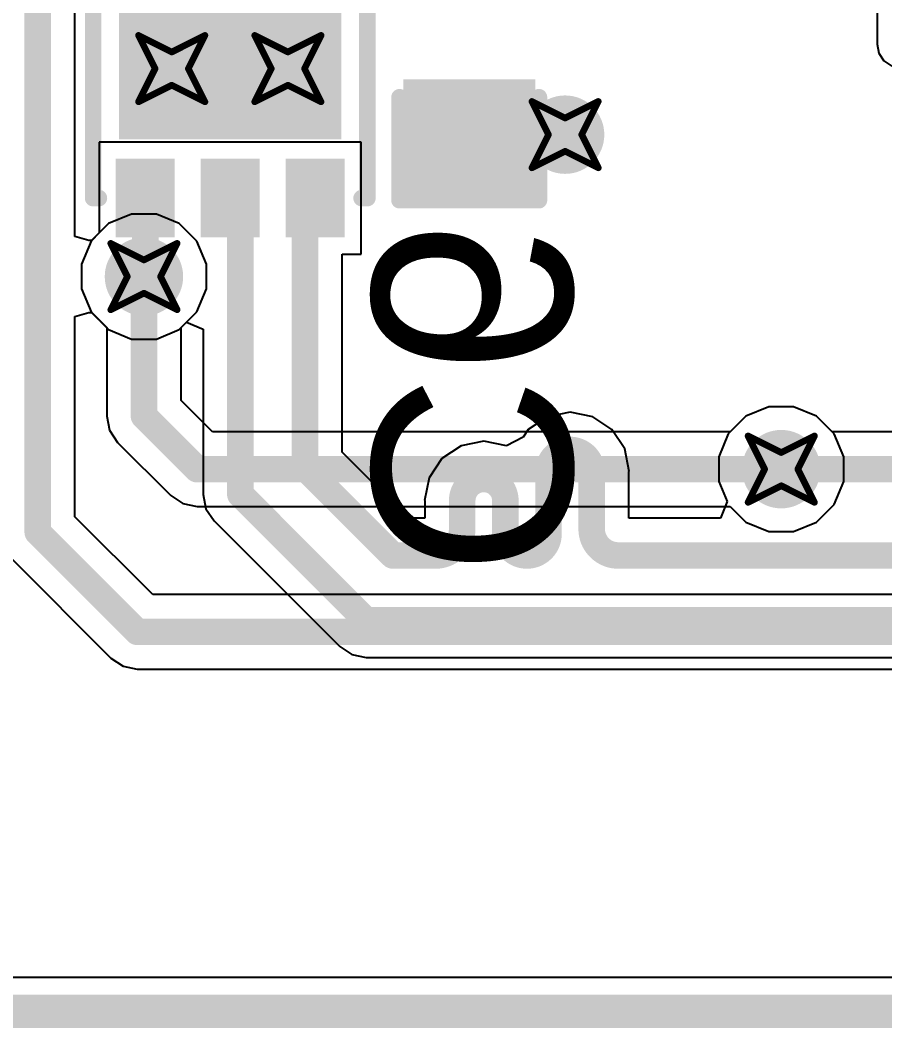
# Model space of a CAD drawing. Header units: inches. Extents: x -11 to 1110, y -7 to 455.
# Drawn here: x 632 to 638.62, y -0.13 to 7.58 of the extents above; entities that cross this region are included whole.
import ezdxf

# ---------------------------------------------------------------- set-up
doc = ezdxf.new("R2010")
doc.units = ezdxf.units.IN
for name, color, linetype in [('Board_outline', 216, 'Continuous'), ('Bottom Layer', 5, 'Continuous'), ('Bottom Overlay', 54, 'Continuous'), ('Bottom Paste', 16, 'Continuous'), ('Bottom Solder', 6, 'Continuous'), ('Drill Drawing', 1, 'Continuous'), ('Top Layer', 1, 'Continuous'), ('Via Holes', 16, 'Continuous')]:
    doc.layers.add(name, color=color, linetype=linetype)
doc.styles.add('Arial', font='', dxfattribs={"height": 0.2})
doc.styles.get('Arial').set_extended_font_data('Arial')

msp = doc.modelspace()

# ---------------------------------------------------------------- hatches: boundary and pattern name
at = {"layer": 'Bottom Layer'}
for points in [[(632.806, 6.7202), (632.806, 7.7202), (634.406, 7.7202), (634.406, 6.7202)], [(635.8793, 6.3058), (634.9903, 6.3058), (634.9903, 7.0678), (635.8793, 7.0678)], [(633.131, 5.9702), (632.781, 5.9702), (632.781, 6.4702), (633.131, 6.4702)], [(633.781, 5.9702), (633.431, 5.9702), (633.431, 6.4702), (633.781, 6.4702)], [(634.431, 5.9702), (634.081, 5.9702), (634.081, 6.4702), (634.431, 6.4702)]]:
    msp.add_hatch(color=5, dxfattribs=at).paths.add_polyline_path(points)
h = msp.add_hatch(color=5, dxfattribs=at)
edge = h.paths.add_edge_path()
edge.add_arc((633.1582, 7.2108), 0.3, 0, 360)
h = msp.add_hatch(color=5, dxfattribs=at)
edge = h.paths.add_edge_path()
edge.add_arc((634.0472, 7.2108), 0.3, 0, 360)
h = msp.add_hatch(color=5, dxfattribs=at)
edge = h.paths.add_edge_path()
edge.add_arc((636.1684, 6.7056), 0.3, 0, 360)
h = msp.add_hatch(color=5, dxfattribs=at)
edge = h.paths.add_edge_path()
edge.add_arc((632.9456, 5.62), 0.3, 0, 360)
h = msp.add_hatch(color=5, dxfattribs=at)
edge = h.paths.add_edge_path()
edge.add_arc((637.8224, 4.1468), 0.3, 0, 360)
at = {"layer": 'Bottom Paste'}
for points in [[(632.806, 6.7202), (632.806, 7.7202), (634.406, 7.7202), (634.406, 6.7202)], [(635.8793, 6.3058), (634.9903, 6.3058), (634.9903, 7.0678), (635.8793, 7.0678)], [(633.131, 5.9702), (632.781, 5.9702), (632.781, 6.4702), (633.131, 6.4702)], [(633.781, 5.9702), (633.431, 5.9702), (633.431, 6.4702), (633.781, 6.4702)], [(634.431, 5.9702), (634.081, 5.9702), (634.081, 6.4702), (634.431, 6.4702)]]:
    msp.add_hatch(color=16, dxfattribs=at).paths.add_polyline_path(points)
at = {"layer": 'Bottom Solder'}
for points in [[(632.7552, 6.6694), (632.7552, 7.771), (634.4568, 7.771), (634.4568, 6.6694)], [(635.9393, 6.2458), (634.9303, 6.2458), (634.9303, 7.1278), (635.9393, 7.1278)], [(633.1818, 5.9194), (632.7302, 5.9194), (632.7302, 6.521), (633.1818, 6.521)], [(633.8318, 5.9194), (633.3802, 5.9194), (633.3802, 6.521), (633.8318, 6.521)], [(634.4818, 5.9194), (634.0302, 5.9194), (634.0302, 6.521), (634.4818, 6.521)]]:
    msp.add_hatch(color=6, dxfattribs=at).paths.add_polyline_path(points)
at = {"layer": 'Top Layer'}
h = msp.add_hatch(color=1, dxfattribs=at)
edge = h.paths.add_edge_path()
edge.add_arc((633.1582, 7.2108), 0.3, 0, 360)
h = msp.add_hatch(color=1, dxfattribs=at)
edge = h.paths.add_edge_path()
edge.add_arc((634.0472, 7.2108), 0.3, 0, 360)
h = msp.add_hatch(color=1, dxfattribs=at)
edge = h.paths.add_edge_path()
edge.add_arc((636.1684, 6.7056), 0.3, 0, 360)
h = msp.add_hatch(color=1, dxfattribs=at)
edge = h.paths.add_edge_path()
edge.add_arc((632.9456, 5.62), 0.3, 0, 360)
h = msp.add_hatch(color=1, dxfattribs=at)
edge = h.paths.add_edge_path()
edge.add_arc((637.8224, 4.1468), 0.3, 0, 360)
at = {"layer": 'Via Holes'}
h = msp.add_hatch(color=7, dxfattribs=at)
edge = h.paths.add_edge_path()
edge.add_arc((633.1582, 7.2108), 0.15, 0, 360)
h = msp.add_hatch(color=7, dxfattribs=at)
edge = h.paths.add_edge_path()
edge.add_arc((634.0472, 7.2108), 0.15, 0, 360)
h = msp.add_hatch(color=7, dxfattribs=at)
edge = h.paths.add_edge_path()
edge.add_arc((636.1684, 6.7056), 0.15, 0, 360)
h = msp.add_hatch(color=7, dxfattribs=at)
edge = h.paths.add_edge_path()
edge.add_arc((632.9456, 5.62), 0.15, 0, 360)
h = msp.add_hatch(color=7, dxfattribs=at)
edge = h.paths.add_edge_path()
edge.add_arc((637.8224, 4.1468), 0.15, 0, 360)

# ---------------------------------------------------------------- linework, layer by layer
at = {"layer": 'Board_outline'}
msp.add_lwpolyline([(0, 0, 0.254, 0.254, 0), (704, 0, 0.254, 0.254, 0)], format="xyseb", dxfattribs=at)
at = {"layer": 'Bottom Layer'}
for p, q in [((638.5555, 8.1924), (638.5555, 7.398)), ((638.5555, 7.398), (638.5693, 7.3286)), ((638.5693, 7.3286), (638.6086, 7.2698)), ((638.6086, 7.2698), (638.6674, 7.2305)), ((634.6088, 6.648), (632.6032, 6.648)), ((632.6032, 6.648), (632.6032, 5.9533)), ((634.6088, 5.7924), (634.6088, 6.648)), ((632.6032, 5.9533), (632.5405, 5.8907)), ((632.5405, 5.8907), (632.4678, 5.715)), ((634.4635, 4.2764), (634.4635, 5.7924)), ((634.4635, 5.7924), (634.6088, 5.7924)), ((632.4678, 5.715), (632.4678, 5.525)), ((632.4678, 5.525), (632.5405, 5.3493)), ((632.5405, 5.3493), (632.6749, 5.2149)), ((633.2163, 5.2149), (633.2715, 5.2702)), ((633.2715, 5.2702), (633.3985, 5.2176)), ((632.6749, 5.2149), (632.8506, 5.1422)), ((633.0406, 5.1422), (633.2163, 5.2149)), ((633.3985, 5.2176), (633.3985, 3.9532)), ((632.8506, 5.1422), (633.0406, 5.1422)), ((636.2065, 4.5816), (636.0331, 4.5471)), ((636.3799, 4.5471), (636.2065, 4.5816)), ((637.5517, 4.5519), (637.4173, 4.4175)), ((637.7274, 4.6246), (637.5517, 4.5519)), ((637.9174, 4.6246), (637.7274, 4.6246)), ((638.0931, 4.5519), (637.9174, 4.6246)), ((638.2132, 4.4317), (638.0931, 4.5519)), ((636.0331, 4.5471), (635.886, 4.4489)), ((636.527, 4.4489), (636.3799, 4.5471)), ((635.886, 4.4489), (635.8482, 4.3922)), ((636.6252, 4.3018), (636.527, 4.4489)), ((637.4173, 4.4175), (637.3446, 4.2418)), ((640.6458, 4.4317), (638.2132, 4.4317)), ((635.3727, 4.3254), (635.2256, 4.2272)), ((635.5461, 4.3599), (635.3727, 4.3254)), ((635.7195, 4.3254), (635.5461, 4.3599)), ((635.8482, 4.3922), (635.7195, 4.3254)), ((634.9686, 3.7713), (634.4635, 4.2764)), ((636.6597, 4.1284), (636.6252, 4.3018)), ((637.3446, 4.2418), (637.3446, 4.0518)), ((635.2256, 4.2272), (635.1274, 4.0801)), ((636.6565, 3.7713), (636.6565, 4.1284)), ((636.6565, 4.1284), (636.6597, 4.1284)), ((635.1274, 4.0801), (635.0929, 3.9067)), ((637.3446, 4.0518), (637.4082, 3.8983)), ((633.3985, 3.9532), (633.3985, 3.9532)), ((633.3985, 3.9532), (633.4202, 3.8442)), ((635.0929, 3.9067), (635.0961, 3.9067)), ((635.0961, 3.9067), (635.0961, 3.7713)), ((637.4082, 3.8983), (637.3563, 3.7713)), ((633.4202, 3.8442), (633.4819, 3.7518)), ((633.4819, 3.7518), (634.444, 2.7897)), ((635.0961, 3.7713), (634.9686, 3.7713)), ((637.3563, 3.7713), (636.6565, 3.7713)), ((634.444, 2.7897), (634.444, 2.7897)), ((634.444, 2.7897), (634.5364, 2.7279)), ((634.5364, 2.7279), (634.6454, 2.7062)), ((634.6454, 2.7062), (641.5327, 2.7062)), ((703.741, 0.259), (631.2697, 0.259))]:
    msp.add_line(p, q, dxfattribs=at)
for points in [[(635.4348, 6.6868, 0.3048, 0.3048, 0), (636.1496, 6.6868, 0.3048, 0.3048, 0)], [(636.1496, 6.6868, 0.3048, 0.3048, 0), (636.1684, 6.7056, 0.3048, 0.3048, 0)], [(632.956, 5.6304, 0.2032, 0.2032, 0), (632.956, 6.2202, 0.2032, 0.2032, 0)], [(633.606, 6.2202, 0.2032, 0.2032, 0), (633.6833, 6.1429, 0.2032, 0.2032, 0)], [(634.1786, 6.1429, 0.2032, 0.2032, 0), (634.256, 6.2202, 0.2032, 0.2032, 0)], [(633.6833, 3.9532, 0.2032, 0.2032, 0), (633.6833, 6.1429, 0.2032, 0.2032, 0)], [(634.1786, 4.1584, 0.2032, 0.2032, 0), (634.1786, 6.1429, 0.2032, 0.2032, 0)], [(632.9456, 5.62, 0.2032, 0.2032, 0), (632.956, 5.6304, 0.2032, 0.2032, 0)], [(636.0414, 4.1284, 0.2032, 0.2032, -1), (636.3716, 4.1284, 0.2032, 0.2032, 0)], [(634.1786, 4.1584, 0.2032, 0.2032, 0), (634.8506, 3.4864, 0.2032, 0.2032, 0)], [(637.8224, 4.1468, 0.2032, 0.2032, 0), (640.8196, 4.1468, 0.2032, 0.2032, 0)], [(635.381, 3.9067, 0.2032, 0.2032, -1), (635.7112, 3.9067, 0.2032, 0.2032, 0)], [(636.0414, 3.6515, 0.2032, 0.2032, 0), (636.0414, 4.1284, 0.2032, 0.2032, 0)], [(636.3716, 3.6896, 0.2032, 0.2032, 0), (636.3716, 4.1284, 0.2032, 0.2032, 0)], [(633.6833, 3.9532, 0.2032, 0.2032, 0), (634.6454, 2.9911, 0.2032, 0.2032, 0)], [(635.381, 3.6896, 0.2032, 0.2032, 0), (635.381, 3.9067, 0.2032, 0.2032, 0)], [(635.7112, 3.6515, 0.2032, 0.2032, 0), (635.7112, 3.9067, 0.2032, 0.2032, 0)], [(635.381, 3.6896, 0.2032, 0.2032, -0.414214), (635.1778, 3.4864, 0.2032, 0.2032, 0)], [(636.5748, 3.4864, 0.2032, 0.2032, -0.414214), (636.3716, 3.6896, 0.2032, 0.2032, 0)], [(636.0414, 3.6515, 0.2032, 0.2032, -1), (635.7112, 3.6515, 0.2032, 0.2032, 0)], [(634.8506, 3.4864, 0.2032, 0.2032, 0), (635.1778, 3.4864, 0.2032, 0.2032, 0)], [(636.5748, 3.4864, 0.2032, 0.2032, 0), (637.0066, 3.4864, 0.2032, 0.2032, 0)], [(637.0066, 3.4864, 0.2032, 0.2032, 0), (641.3276, 3.4864, 0.2032, 0.2032, 0)], [(634.6454, 2.9911, 0.2032, 0.2032, 0), (641.5328, 2.9911, 0.2032, 0.2032, 0)]]:
    msp.add_lwpolyline(points, format="xyseb", dxfattribs=at)
for points in [[(635.3586, 6.6868, 0.1524, 0.1524, 1), (635.511, 6.6868, 0.1524, 0.1524, 1)], [(636.0734, 6.6868, 0.1524, 0.1524, 1), (636.2258, 6.6868, 0.1524, 0.1524, 1)], [(636.0734, 6.6868, 0.1524, 0.1524, 1), (636.2258, 6.6868, 0.1524, 0.1524, 1)], [(636.0922, 6.7056, 0.1524, 0.1524, 1), (636.2446, 6.7056, 0.1524, 0.1524, 1)], [(632.9052, 6.2202, 0.1016, 0.1016, 1), (633.0068, 6.2202, 0.1016, 0.1016, 1)], [(633.5552, 6.2202, 0.1016, 0.1016, 1), (633.6568, 6.2202, 0.1016, 0.1016, 1)], [(634.2052, 6.2202, 0.1016, 0.1016, 1), (634.3068, 6.2202, 0.1016, 0.1016, 1)], [(633.6325, 6.1429, 0.1016, 0.1016, 1), (633.7341, 6.1429, 0.1016, 0.1016, 1)], [(633.6325, 6.1429, 0.1016, 0.1016, 1), (633.7341, 6.1429, 0.1016, 0.1016, 1)], [(634.1278, 6.1429, 0.1016, 0.1016, 1), (634.2294, 6.1429, 0.1016, 0.1016, 1)], [(634.1278, 6.1429, 0.1016, 0.1016, 1), (634.2294, 6.1429, 0.1016, 0.1016, 1)], [(632.8948, 5.62, 0.1016, 0.1016, 1), (632.9964, 5.62, 0.1016, 0.1016, 1)], [(632.9052, 5.6304, 0.1016, 0.1016, 1), (633.0068, 5.6304, 0.1016, 0.1016, 1)], [(632.9052, 5.6304, 0.1016, 0.1016, 1), (633.0068, 5.6304, 0.1016, 0.1016, 1)], [(634.1278, 4.1584, 0.1016, 0.1016, 1), (634.2294, 4.1584, 0.1016, 0.1016, 1)], [(634.1278, 4.1584, 0.1016, 0.1016, 1), (634.2294, 4.1584, 0.1016, 0.1016, 1)], [(637.7716, 4.1468, 0.1016, 0.1016, 1), (637.8732, 4.1468, 0.1016, 0.1016, 1)], [(635.9906, 4.1284, 0.1016, 0.1016, 1), (636.0922, 4.1284, 0.1016, 0.1016, 1)], [(635.9906, 4.1284, 0.1016, 0.1016, 1), (636.0922, 4.1284, 0.1016, 0.1016, 1)], [(636.3208, 4.1284, 0.1016, 0.1016, 1), (636.4224, 4.1284, 0.1016, 0.1016, 1)], [(636.3208, 4.1284, 0.1016, 0.1016, 1), (636.4224, 4.1284, 0.1016, 0.1016, 1)], [(633.6325, 3.9532, 0.1016, 0.1016, 1), (633.7341, 3.9532, 0.1016, 0.1016, 1)], [(633.6325, 3.9532, 0.1016, 0.1016, 1), (633.7341, 3.9532, 0.1016, 0.1016, 1)], [(635.3302, 3.9067, 0.1016, 0.1016, 1), (635.4318, 3.9067, 0.1016, 0.1016, 1)], [(635.3302, 3.9067, 0.1016, 0.1016, 1), (635.4318, 3.9067, 0.1016, 0.1016, 1)], [(635.6604, 3.9067, 0.1016, 0.1016, 1), (635.762, 3.9067, 0.1016, 0.1016, 1)], [(635.6604, 3.9067, 0.1016, 0.1016, 1), (635.762, 3.9067, 0.1016, 0.1016, 1)], [(635.3302, 3.6896, 0.1016, 0.1016, 1), (635.4318, 3.6896, 0.1016, 0.1016, 1)], [(635.3302, 3.6896, 0.1016, 0.1016, 1), (635.4318, 3.6896, 0.1016, 0.1016, 1)], [(636.3208, 3.6896, 0.1016, 0.1016, 1), (636.4224, 3.6896, 0.1016, 0.1016, 1)], [(636.3208, 3.6896, 0.1016, 0.1016, 1), (636.4224, 3.6896, 0.1016, 0.1016, 1)], [(635.6604, 3.6515, 0.1016, 0.1016, 1), (635.762, 3.6515, 0.1016, 0.1016, 1)], [(635.6604, 3.6515, 0.1016, 0.1016, 1), (635.762, 3.6515, 0.1016, 0.1016, 1)], [(635.9906, 3.6515, 0.1016, 0.1016, 1), (636.0922, 3.6515, 0.1016, 0.1016, 1)], [(635.9906, 3.6515, 0.1016, 0.1016, 1), (636.0922, 3.6515, 0.1016, 0.1016, 1)], [(634.7998, 3.4864, 0.1016, 0.1016, 1), (634.9014, 3.4864, 0.1016, 0.1016, 1)], [(634.7998, 3.4864, 0.1016, 0.1016, 1), (634.9014, 3.4864, 0.1016, 0.1016, 1)], [(635.127, 3.4864, 0.1016, 0.1016, 1), (635.2286, 3.4864, 0.1016, 0.1016, 1)], [(635.127, 3.4864, 0.1016, 0.1016, 1), (635.2286, 3.4864, 0.1016, 0.1016, 1)], [(636.524, 3.4864, 0.1016, 0.1016, 1), (636.6256, 3.4864, 0.1016, 0.1016, 1)], [(636.524, 3.4864, 0.1016, 0.1016, 1), (636.6256, 3.4864, 0.1016, 0.1016, 1)], [(636.9558, 3.4864, 0.1016, 0.1016, 1), (637.0574, 3.4864, 0.1016, 0.1016, 1)], [(636.9558, 3.4864, 0.1016, 0.1016, 1), (637.0574, 3.4864, 0.1016, 0.1016, 1)], [(634.5946, 2.9911, 0.1016, 0.1016, 1), (634.6962, 2.9911, 0.1016, 0.1016, 1)], [(634.5946, 2.9911, 0.1016, 0.1016, 1), (634.6962, 2.9911, 0.1016, 0.1016, 1)]]:
    msp.add_lwpolyline(points, format="xyseb", close=True, dxfattribs=at)
at = {"layer": 'Bottom Overlay'}
for points in [[(632.5568, 6.2202, 0.127, 0.127, 0), (632.5568, 8.2203, 0.127, 0.127, 0)], [(634.6552, 6.2202, 0.127, 0.127, 0), (634.6552, 8.2203, 0.127, 0.127, 0)], [(634.9014, 6.2042, 0.127, 0.127, 0), (634.9014, 6.9916, 0.127, 0.127, 0)], [(635.9682, 6.2042, 0.127, 0.127, 0), (635.9682, 6.9916, 0.127, 0.127, 0)], [(632.5568, 6.2202, 0.127, 0.127, 0), (632.6007, 6.2202, 0.127, 0.127, 0)], [(634.6114, 6.2202, 0.127, 0.127, 0), (634.6552, 6.2202, 0.127, 0.127, 0)], [(634.9014, 6.2042, 0.127, 0.127, 0), (635.9682, 6.2042, 0.127, 0.127, 0)]]:
    msp.add_lwpolyline(points, format="xyseb", dxfattribs=at)
for points in [[(634.8696, 6.9916, 0.0635, 0.0635, 1), (634.9331, 6.9916, 0.0635, 0.0635, 1)], [(635.9364, 6.9916, 0.0635, 0.0635, 1), (635.9999, 6.9916, 0.0635, 0.0635, 1)], [(632.5251, 6.2202, 0.0635, 0.0635, 1), (632.5886, 6.2202, 0.0635, 0.0635, 1)], [(632.5251, 6.2202, 0.0635, 0.0635, 1), (632.5886, 6.2202, 0.0635, 0.0635, 1)], [(632.5689, 6.2202, 0.0635, 0.0635, 1), (632.6324, 6.2202, 0.0635, 0.0635, 1)], [(634.5796, 6.2202, 0.0635, 0.0635, 1), (634.6431, 6.2202, 0.0635, 0.0635, 1)], [(634.6234, 6.2202, 0.0635, 0.0635, 1), (634.6869, 6.2202, 0.0635, 0.0635, 1)], [(634.6234, 6.2202, 0.0635, 0.0635, 1), (634.6869, 6.2202, 0.0635, 0.0635, 1)], [(634.8696, 6.2042, 0.0635, 0.0635, 1), (634.9331, 6.2042, 0.0635, 0.0635, 1)], [(634.8696, 6.2042, 0.0635, 0.0635, 1), (634.9331, 6.2042, 0.0635, 0.0635, 1)], [(635.9364, 6.2042, 0.0635, 0.0635, 1), (635.9999, 6.2042, 0.0635, 0.0635, 1)], [(635.9364, 6.2042, 0.0635, 0.0635, 1), (635.9999, 6.2042, 0.0635, 0.0635, 1)]]:
    msp.add_lwpolyline(points, format="xyseb", close=True, dxfattribs=at)
at = {"layer": 'Drill Drawing'}
for points in [[(632.9042, 7.4648, 0.0508, 0.0508, 0), (633.1582, 7.3378, 0.0508, 0.0508, 0)], [(632.9042, 7.4648, 0.0508, 0.0508, 0), (633.0312, 7.2108, 0.0508, 0.0508, 0)], [(633.1582, 7.3378, 0.0508, 0.0508, 0), (633.4122, 7.4648, 0.0508, 0.0508, 0)], [(633.2852, 7.2108, 0.0508, 0.0508, 0), (633.4122, 7.4648, 0.0508, 0.0508, 0)], [(633.7932, 7.4648, 0.0508, 0.0508, 0), (634.0472, 7.3378, 0.0508, 0.0508, 0)], [(633.7932, 7.4648, 0.0508, 0.0508, 0), (633.9202, 7.2108, 0.0508, 0.0508, 0)], [(634.0472, 7.3378, 0.0508, 0.0508, 0), (634.3012, 7.4648, 0.0508, 0.0508, 0)], [(634.1742, 7.2108, 0.0508, 0.0508, 0), (634.3012, 7.4648, 0.0508, 0.0508, 0)], [(632.9042, 6.9568, 0.0508, 0.0508, 0), (633.0312, 7.2108, 0.0508, 0.0508, 0)], [(633.2852, 7.2108, 0.0508, 0.0508, 0), (633.4122, 6.9568, 0.0508, 0.0508, 0)], [(633.7932, 6.9568, 0.0508, 0.0508, 0), (633.9202, 7.2108, 0.0508, 0.0508, 0)], [(634.1742, 7.2108, 0.0508, 0.0508, 0), (634.3012, 6.9568, 0.0508, 0.0508, 0)], [(632.9042, 6.9568, 0.0508, 0.0508, 0), (633.1582, 7.0838, 0.0508, 0.0508, 0)], [(633.1582, 7.0838, 0.0508, 0.0508, 0), (633.4122, 6.9568, 0.0508, 0.0508, 0)], [(633.7932, 6.9568, 0.0508, 0.0508, 0), (634.0472, 7.0838, 0.0508, 0.0508, 0)], [(634.0472, 7.0838, 0.0508, 0.0508, 0), (634.3012, 6.9568, 0.0508, 0.0508, 0)], [(635.9144, 6.9596, 0.0508, 0.0508, 0), (636.1684, 6.8326, 0.0508, 0.0508, 0)], [(635.9144, 6.9596, 0.0508, 0.0508, 0), (636.0414, 6.7056, 0.0508, 0.0508, 0)], [(636.1684, 6.8326, 0.0508, 0.0508, 0), (636.4224, 6.9596, 0.0508, 0.0508, 0)], [(636.2954, 6.7056, 0.0508, 0.0508, 0), (636.4224, 6.9596, 0.0508, 0.0508, 0)], [(635.9144, 6.4516, 0.0508, 0.0508, 0), (636.0414, 6.7056, 0.0508, 0.0508, 0)], [(636.2954, 6.7056, 0.0508, 0.0508, 0), (636.4224, 6.4516, 0.0508, 0.0508, 0)], [(635.9144, 6.4516, 0.0508, 0.0508, 0), (636.1684, 6.5786, 0.0508, 0.0508, 0)], [(636.1684, 6.5786, 0.0508, 0.0508, 0), (636.4224, 6.4516, 0.0508, 0.0508, 0)], [(632.6916, 5.874, 0.0508, 0.0508, 0), (632.9456, 5.747, 0.0508, 0.0508, 0)], [(632.6916, 5.874, 0.0508, 0.0508, 0), (632.8186, 5.62, 0.0508, 0.0508, 0)], [(632.9456, 5.747, 0.0508, 0.0508, 0), (633.1996, 5.874, 0.0508, 0.0508, 0)], [(633.0726, 5.62, 0.0508, 0.0508, 0), (633.1996, 5.874, 0.0508, 0.0508, 0)], [(632.6916, 5.366, 0.0508, 0.0508, 0), (632.8186, 5.62, 0.0508, 0.0508, 0)], [(633.0726, 5.62, 0.0508, 0.0508, 0), (633.1996, 5.366, 0.0508, 0.0508, 0)], [(632.6916, 5.366, 0.0508, 0.0508, 0), (632.9456, 5.493, 0.0508, 0.0508, 0)], [(632.9456, 5.493, 0.0508, 0.0508, 0), (633.1996, 5.366, 0.0508, 0.0508, 0)], [(637.5684, 4.4008, 0.0508, 0.0508, 0), (637.8224, 4.2738, 0.0508, 0.0508, 0)], [(637.5684, 4.4008, 0.0508, 0.0508, 0), (637.6954, 4.1468, 0.0508, 0.0508, 0)], [(637.8224, 4.2738, 0.0508, 0.0508, 0), (638.0764, 4.4008, 0.0508, 0.0508, 0)], [(637.9494, 4.1468, 0.0508, 0.0508, 0), (638.0764, 4.4008, 0.0508, 0.0508, 0)], [(637.5684, 3.8928, 0.0508, 0.0508, 0), (637.6954, 4.1468, 0.0508, 0.0508, 0)], [(637.9494, 4.1468, 0.0508, 0.0508, 0), (638.0764, 3.8928, 0.0508, 0.0508, 0)], [(637.5684, 3.8928, 0.0508, 0.0508, 0), (637.8224, 4.0198, 0.0508, 0.0508, 0)], [(637.8224, 4.0198, 0.0508, 0.0508, 0), (638.0764, 3.8928, 0.0508, 0.0508, 0)]]:
    msp.add_lwpolyline(points, format="xyseb", dxfattribs=at)
for points in [[(632.8915, 7.4648, 0.0254, 0.0254, 1), (632.9169, 7.4648, 0.0254, 0.0254, 1)], [(632.8915, 7.4648, 0.0254, 0.0254, 1), (632.9169, 7.4648, 0.0254, 0.0254, 1)], [(633.3995, 7.4648, 0.0254, 0.0254, 1), (633.4249, 7.4648, 0.0254, 0.0254, 1)], [(633.3995, 7.4648, 0.0254, 0.0254, 1), (633.4249, 7.4648, 0.0254, 0.0254, 1)], [(633.7805, 7.4648, 0.0254, 0.0254, 1), (633.8059, 7.4648, 0.0254, 0.0254, 1)], [(633.7805, 7.4648, 0.0254, 0.0254, 1), (633.8059, 7.4648, 0.0254, 0.0254, 1)], [(634.2885, 7.4648, 0.0254, 0.0254, 1), (634.3139, 7.4648, 0.0254, 0.0254, 1)], [(634.2885, 7.4648, 0.0254, 0.0254, 1), (634.3139, 7.4648, 0.0254, 0.0254, 1)], [(633.1455, 7.3378, 0.0254, 0.0254, 1), (633.1709, 7.3378, 0.0254, 0.0254, 1)], [(633.1455, 7.3378, 0.0254, 0.0254, 1), (633.1709, 7.3378, 0.0254, 0.0254, 1)], [(634.0345, 7.3378, 0.0254, 0.0254, 1), (634.0599, 7.3378, 0.0254, 0.0254, 1)], [(634.0345, 7.3378, 0.0254, 0.0254, 1), (634.0599, 7.3378, 0.0254, 0.0254, 1)], [(633.0185, 7.2108, 0.0254, 0.0254, 1), (633.0439, 7.2108, 0.0254, 0.0254, 1)], [(633.0185, 7.2108, 0.0254, 0.0254, 1), (633.0439, 7.2108, 0.0254, 0.0254, 1)], [(633.2725, 7.2108, 0.0254, 0.0254, 1), (633.2979, 7.2108, 0.0254, 0.0254, 1)], [(633.2725, 7.2108, 0.0254, 0.0254, 1), (633.2979, 7.2108, 0.0254, 0.0254, 1)], [(633.9075, 7.2108, 0.0254, 0.0254, 1), (633.9329, 7.2108, 0.0254, 0.0254, 1)], [(633.9075, 7.2108, 0.0254, 0.0254, 1), (633.9329, 7.2108, 0.0254, 0.0254, 1)], [(634.1615, 7.2108, 0.0254, 0.0254, 1), (634.1869, 7.2108, 0.0254, 0.0254, 1)], [(634.1615, 7.2108, 0.0254, 0.0254, 1), (634.1869, 7.2108, 0.0254, 0.0254, 1)], [(633.1455, 7.0838, 0.0254, 0.0254, 1), (633.1709, 7.0838, 0.0254, 0.0254, 1)], [(633.1455, 7.0838, 0.0254, 0.0254, 1), (633.1709, 7.0838, 0.0254, 0.0254, 1)], [(634.0345, 7.0838, 0.0254, 0.0254, 1), (634.0599, 7.0838, 0.0254, 0.0254, 1)], [(634.0345, 7.0838, 0.0254, 0.0254, 1), (634.0599, 7.0838, 0.0254, 0.0254, 1)], [(632.8915, 6.9568, 0.0254, 0.0254, 1), (632.9169, 6.9568, 0.0254, 0.0254, 1)], [(632.8915, 6.9568, 0.0254, 0.0254, 1), (632.9169, 6.9568, 0.0254, 0.0254, 1)], [(633.3995, 6.9568, 0.0254, 0.0254, 1), (633.4249, 6.9568, 0.0254, 0.0254, 1)], [(633.3995, 6.9568, 0.0254, 0.0254, 1), (633.4249, 6.9568, 0.0254, 0.0254, 1)], [(633.7805, 6.9568, 0.0254, 0.0254, 1), (633.8059, 6.9568, 0.0254, 0.0254, 1)], [(633.7805, 6.9568, 0.0254, 0.0254, 1), (633.8059, 6.9568, 0.0254, 0.0254, 1)], [(634.2885, 6.9568, 0.0254, 0.0254, 1), (634.3139, 6.9568, 0.0254, 0.0254, 1)], [(634.2885, 6.9568, 0.0254, 0.0254, 1), (634.3139, 6.9568, 0.0254, 0.0254, 1)], [(635.9017, 6.9596, 0.0254, 0.0254, 1), (635.9271, 6.9596, 0.0254, 0.0254, 1)], [(635.9017, 6.9596, 0.0254, 0.0254, 1), (635.9271, 6.9596, 0.0254, 0.0254, 1)], [(636.4097, 6.9596, 0.0254, 0.0254, 1), (636.4351, 6.9596, 0.0254, 0.0254, 1)], [(636.4097, 6.9596, 0.0254, 0.0254, 1), (636.4351, 6.9596, 0.0254, 0.0254, 1)], [(636.1557, 6.8326, 0.0254, 0.0254, 1), (636.1811, 6.8326, 0.0254, 0.0254, 1)], [(636.1557, 6.8326, 0.0254, 0.0254, 1), (636.1811, 6.8326, 0.0254, 0.0254, 1)], [(636.0287, 6.7056, 0.0254, 0.0254, 1), (636.0541, 6.7056, 0.0254, 0.0254, 1)], [(636.0287, 6.7056, 0.0254, 0.0254, 1), (636.0541, 6.7056, 0.0254, 0.0254, 1)], [(636.2827, 6.7056, 0.0254, 0.0254, 1), (636.3081, 6.7056, 0.0254, 0.0254, 1)], [(636.2827, 6.7056, 0.0254, 0.0254, 1), (636.3081, 6.7056, 0.0254, 0.0254, 1)], [(636.1557, 6.5786, 0.0254, 0.0254, 1), (636.1811, 6.5786, 0.0254, 0.0254, 1)], [(636.1557, 6.5786, 0.0254, 0.0254, 1), (636.1811, 6.5786, 0.0254, 0.0254, 1)], [(635.9017, 6.4516, 0.0254, 0.0254, 1), (635.9271, 6.4516, 0.0254, 0.0254, 1)], [(635.9017, 6.4516, 0.0254, 0.0254, 1), (635.9271, 6.4516, 0.0254, 0.0254, 1)], [(636.4097, 6.4516, 0.0254, 0.0254, 1), (636.4351, 6.4516, 0.0254, 0.0254, 1)], [(636.4097, 6.4516, 0.0254, 0.0254, 1), (636.4351, 6.4516, 0.0254, 0.0254, 1)], [(632.6789, 5.874, 0.0254, 0.0254, 1), (632.7043, 5.874, 0.0254, 0.0254, 1)], [(632.6789, 5.874, 0.0254, 0.0254, 1), (632.7043, 5.874, 0.0254, 0.0254, 1)], [(633.1869, 5.874, 0.0254, 0.0254, 1), (633.2123, 5.874, 0.0254, 0.0254, 1)], [(633.1869, 5.874, 0.0254, 0.0254, 1), (633.2123, 5.874, 0.0254, 0.0254, 1)], [(632.9329, 5.747, 0.0254, 0.0254, 1), (632.9583, 5.747, 0.0254, 0.0254, 1)], [(632.9329, 5.747, 0.0254, 0.0254, 1), (632.9583, 5.747, 0.0254, 0.0254, 1)], [(632.8059, 5.62, 0.0254, 0.0254, 1), (632.8313, 5.62, 0.0254, 0.0254, 1)], [(632.8059, 5.62, 0.0254, 0.0254, 1), (632.8313, 5.62, 0.0254, 0.0254, 1)], [(633.0599, 5.62, 0.0254, 0.0254, 1), (633.0853, 5.62, 0.0254, 0.0254, 1)], [(633.0599, 5.62, 0.0254, 0.0254, 1), (633.0853, 5.62, 0.0254, 0.0254, 1)], [(632.9329, 5.493, 0.0254, 0.0254, 1), (632.9583, 5.493, 0.0254, 0.0254, 1)], [(632.9329, 5.493, 0.0254, 0.0254, 1), (632.9583, 5.493, 0.0254, 0.0254, 1)], [(632.6789, 5.366, 0.0254, 0.0254, 1), (632.7043, 5.366, 0.0254, 0.0254, 1)], [(632.6789, 5.366, 0.0254, 0.0254, 1), (632.7043, 5.366, 0.0254, 0.0254, 1)], [(633.1869, 5.366, 0.0254, 0.0254, 1), (633.2123, 5.366, 0.0254, 0.0254, 1)], [(633.1869, 5.366, 0.0254, 0.0254, 1), (633.2123, 5.366, 0.0254, 0.0254, 1)], [(637.5557, 4.4008, 0.0254, 0.0254, 1), (637.5811, 4.4008, 0.0254, 0.0254, 1)], [(637.5557, 4.4008, 0.0254, 0.0254, 1), (637.5811, 4.4008, 0.0254, 0.0254, 1)], [(638.0637, 4.4008, 0.0254, 0.0254, 1), (638.0891, 4.4008, 0.0254, 0.0254, 1)], [(638.0637, 4.4008, 0.0254, 0.0254, 1), (638.0891, 4.4008, 0.0254, 0.0254, 1)], [(637.8097, 4.2738, 0.0254, 0.0254, 1), (637.8351, 4.2738, 0.0254, 0.0254, 1)], [(637.8097, 4.2738, 0.0254, 0.0254, 1), (637.8351, 4.2738, 0.0254, 0.0254, 1)], [(637.6827, 4.1468, 0.0254, 0.0254, 1), (637.7081, 4.1468, 0.0254, 0.0254, 1)], [(637.6827, 4.1468, 0.0254, 0.0254, 1), (637.7081, 4.1468, 0.0254, 0.0254, 1)], [(637.9367, 4.1468, 0.0254, 0.0254, 1), (637.9621, 4.1468, 0.0254, 0.0254, 1)], [(637.9367, 4.1468, 0.0254, 0.0254, 1), (637.9621, 4.1468, 0.0254, 0.0254, 1)], [(637.8097, 4.0198, 0.0254, 0.0254, 1), (637.8351, 4.0198, 0.0254, 0.0254, 1)], [(637.8097, 4.0198, 0.0254, 0.0254, 1), (637.8351, 4.0198, 0.0254, 0.0254, 1)], [(637.5557, 3.8928, 0.0254, 0.0254, 1), (637.5811, 3.8928, 0.0254, 0.0254, 1)], [(637.5557, 3.8928, 0.0254, 0.0254, 1), (637.5811, 3.8928, 0.0254, 0.0254, 1)], [(638.0637, 3.8928, 0.0254, 0.0254, 1), (638.0891, 3.8928, 0.0254, 0.0254, 1)], [(638.0637, 3.8928, 0.0254, 0.0254, 1), (638.0891, 3.8928, 0.0254, 0.0254, 1)]]:
    msp.add_lwpolyline(points, format="xyseb", close=True, dxfattribs=at)
at = {"layer": 'Top Layer'}
for p, q in [((632.4177, 5.9259), (632.4177, 7.8454)), ((632.8506, 6.0978), (632.6749, 6.0251)), ((633.0406, 6.0978), (632.8506, 6.0978)), ((633.2163, 6.0251), (633.0406, 6.0978)), ((632.6749, 6.0251), (632.5447, 5.8948)), ((633.3507, 5.8907), (633.2163, 6.0251)), ((632.5226, 5.8958), (632.4177, 5.9259)), ((632.5447, 5.8948), (632.5226, 5.8958)), ((633.4234, 5.715), (633.3507, 5.8907)), ((633.4234, 5.525), (633.4234, 5.715)), ((633.3507, 5.3493), (633.4234, 5.525)), ((632.4177, 5.3141), (632.5226, 5.3442)), ((632.5226, 5.3442), (632.5447, 5.3452)), ((632.5447, 5.3452), (632.6607, 5.2292)), ((633.2305, 5.2292), (633.3507, 5.3493)), ((632.4177, 3.7822), (632.4177, 5.3141)), ((632.6607, 5.2292), (632.6607, 4.5532)), ((633.2305, 4.6712), (633.2305, 5.2292)), ((633.47, 4.4317), (633.2305, 4.6712)), ((632.6607, 4.5532), (632.6607, 4.5532)), ((632.6607, 4.5532), (632.6824, 4.4442)), ((637.5517, 4.5519), (637.4316, 4.4317)), ((637.7274, 4.6246), (637.5517, 4.5519)), ((637.9174, 4.6246), (637.7274, 4.6246)), ((638.0931, 4.5519), (637.9174, 4.6246)), ((638.2275, 4.4175), (638.0931, 4.5519)), ((632.6824, 4.4442), (632.7442, 4.3518)), ((637.4316, 4.4317), (633.47, 4.4317)), ((638.3002, 4.2418), (638.2275, 4.4175)), ((632.7442, 4.3518), (633.1506, 3.9454)), ((638.3002, 4.0518), (638.3002, 4.2418)), ((638.2275, 3.8761), (638.3002, 4.0518)), ((633.1506, 3.9454), (633.1506, 3.9454)), ((633.1506, 3.9454), (633.243, 3.8836)), ((633.243, 3.8836), (633.352, 3.8619)), ((633.352, 3.8619), (633.352, 3.8619)), ((633.352, 3.8619), (637.4316, 3.8619)), ((637.4316, 3.8619), (637.5517, 3.7417)), ((638.0931, 3.7417), (638.2275, 3.8761)), ((633.0128, 3.1871), (632.4177, 3.7822)), ((637.5517, 3.7417), (637.7274, 3.669)), ((637.9174, 3.669), (638.0931, 3.7417)), ((637.7274, 3.669), (637.9174, 3.669)), ((631.9314, 3.4628), (632.6934, 2.7008)), ((641.7505, 3.1871), (633.0128, 3.1871)), ((632.6934, 2.7008), (632.7858, 2.639)), ((632.7858, 2.639), (632.8948, 2.6173)), ((632.8948, 2.6173), (632.8948, 2.6173)), ((632.8948, 2.6173), (643.9946, 2.6173)), ((703.741, 0.259), (631.3205, 0.259))]:
    msp.add_line(p, q, dxfattribs=at)
for points in [[(632.1328, 3.6642, 0.2032, 0.2032, 0), (632.1328, 8.2362, 0.2032, 0.2032, 0)], [(632.9456, 4.5532, 0.2032, 0.2032, 0), (632.9456, 5.62, 0.2032, 0.2032, 0)], [(632.9456, 4.5532, 0.2032, 0.2032, 0), (633.352, 4.1468, 0.2032, 0.2032, 0)], [(633.352, 4.1468, 0.2032, 0.2032, 0), (637.8224, 4.1468, 0.2032, 0.2032, 0)], [(632.1328, 3.6642, 0.2032, 0.2032, 0), (632.8948, 2.9022, 0.2032, 0.2032, 0)], [(632.8948, 2.9022, 0.2032, 0.2032, 0), (643.9946, 2.9022, 0.2032, 0.2032, 0)]]:
    msp.add_lwpolyline(points, format="xyseb", dxfattribs=at)
for points in [[(632.8948, 5.62, 0.1016, 0.1016, 1), (632.9964, 5.62, 0.1016, 0.1016, 1)], [(632.8948, 4.5532, 0.1016, 0.1016, 1), (632.9964, 4.5532, 0.1016, 0.1016, 1)], [(632.8948, 4.5532, 0.1016, 0.1016, 1), (632.9964, 4.5532, 0.1016, 0.1016, 1)], [(633.3012, 4.1468, 0.1016, 0.1016, 1), (633.4028, 4.1468, 0.1016, 0.1016, 1)], [(633.3012, 4.1468, 0.1016, 0.1016, 1), (633.4028, 4.1468, 0.1016, 0.1016, 1)], [(637.7716, 4.1468, 0.1016, 0.1016, 1), (637.8732, 4.1468, 0.1016, 0.1016, 1)], [(632.082, 3.6642, 0.1016, 0.1016, 1), (632.1836, 3.6642, 0.1016, 0.1016, 1)], [(632.082, 3.6642, 0.1016, 0.1016, 1), (632.1836, 3.6642, 0.1016, 0.1016, 1)], [(632.844, 2.9022, 0.1016, 0.1016, 1), (632.9456, 2.9022, 0.1016, 0.1016, 1)], [(632.844, 2.9022, 0.1016, 0.1016, 1), (632.9456, 2.9022, 0.1016, 0.1016, 1)]]:
    msp.add_lwpolyline(points, format="xyseb", close=True, dxfattribs=at)

# ---------------------------------------------------------------- texts
at = {"layer": 'Bottom Overlay', "style": 'Arial', "text_generation_flag": 2}
msp.add_text('C6', height=1.524, rotation=270, dxfattribs=at).set_placement((634.6954, 3.3278))

doc.saveas('drawing.dxf')
